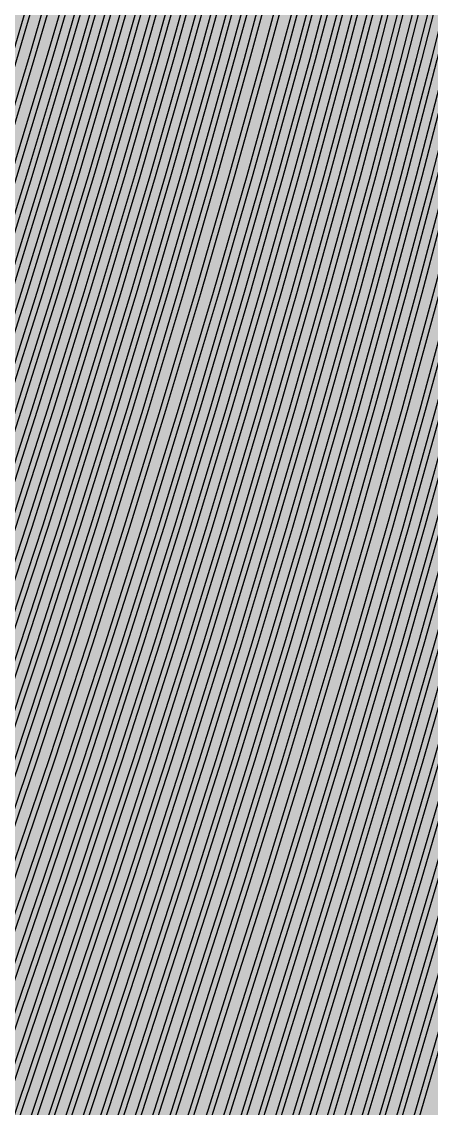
# Model space of a CAD drawing. Header units: metres. Extents: x -7231 to 10969, y -37556 to 1873.
# Drawn here: x 548.2 to 702.5, y -1810.8 to -1401.5 of the extents above; entities that cross this region are included whole.
import ezdxf

# ---------------------------------------------------------------- set-up
doc = ezdxf.new("R2010")
doc.units = ezdxf.units.M
doc.layers.add('Metal1', color=4, linetype='CONTINUOUS')
doc.layers.add('Polyimide', color=7, linetype='CONTINUOUS')

msp = doc.modelspace()

# ---------------------------------------------------------------- hatches: boundary and pattern name
at = {"layer": 'Polyimide'}
msp.add_hatch(color=7, dxfattribs=at).paths.add_polyline_path([(4065.69, -468), (4066.67, -501.99), (4068.51, -535.99), (4071.41, -569.99), (4075.54, -603.99), (4081.04, -637.99), (4088.01, -671.99), (4096.52, -705.98), (4106.62, -739.98), (4118.33, -773.98), (4131.63, -807.98), (4146.49, -841.98), (4162.87, -875.98), (4180.68, -909.97), (4199.83, -943.97), (4220.22, -977.97), (4241.73, -1011.97), (4264.21, -1045.97), (4287.52, -1079.96), (4311.51, -1113.96), (4336.01, -1147.96), (4360.86, -1181.96), (4385.88, -1215.96), (4410.89, -1249.96), (4435.74, -1283.95), (4460.24, -1317.95), (4484.23, -1351.95), (4507.54, -1385.95), (4530.02, -1419.95), (4551.53, -1453.94), (4571.92, -1487.94), (4591.07, -1521.94), (4608.88, -1555.94), (4625.26, -1589.94), (4640.12, -1623.94), (4653.42, -1657.93), (4665.13, -1691.93), (4675.23, -1725.93), (4683.74, -1759.93), (4690.71, -1793.93), (4696.21, -1827.93), (4700.34, -1861.92), (4703.24, -1895.92), (4705.08, -1929.92), (4706.06, -1963.92), (4706.44, -1997.92), (4706.5, -2031.91), (4706.5, -4793.02), (4709.95, -4838.39), (4720.22, -4882.71), (4737.08, -4924.98), (4760.13, -4964.2), (4788.85, -4999.49), (4822.58, -5030.03), (4860.53, -5055.12), (4901.85, -5074.18), (4901.85, -5074.18), (4970.68, -5105.23), (5034.7, -5145.26), (5092.76, -5193.54), (5143.8, -5249.19), (5186.89, -5311.2), (5221.24, -5378.44), (5246.23, -5449.69), (5261.41, -5523.66), (5266.5, -5599), (5261.41, -5674.34), (5246.23, -5748.31), (5221.24, -5819.56), (5186.89, -5886.8), (5143.8, -5948.81), (5092.76, -6004.46), (5034.7, -6052.74), (4970.68, -6092.77), (4901.85, -6123.82), (4860.53, -6142.88), (4822.58, -6167.97), (4788.85, -6198.51), (4760.13, -6233.8), (4737.08, -6273.02), (4720.22, -6315.29), (4709.95, -6359.61), (4706.5, -6404.98), (4706.5, -9221.52), (4709.95, -9266.88), (4720.22, -9311.21), (4737.08, -9353.47), (4760.13, -9392.7), (4788.85, -9427.98), (4822.58, -9458.52), (4860.53, -9483.61), (4901.85, -9502.67), (4970.68, -9533.72), (5034.7, -9573.75), (5092.76, -9622.03), (5143.8, -9677.68), (5186.89, -9739.69), (5221.24, -9806.94), (5246.23, -9878.19), (5261.41, -9952.16), (5266.5, -10027.49), (5261.41, -10102.83), (5246.23, -10176.8), (5221.24, -10248.05), (5186.89, -10315.3), (5143.8, -10377.31), (5092.76, -10432.96), (5034.7, -10481.24), (4970.68, -10521.27), (4901.85, -10552.32), (4860.53, -10571.38), (4822.58, -10596.46), (4788.85, -10627), (4760.13, -10662.29), (4737.08, -10701.52), (4720.22, -10743.78), (4709.95, -10788.1), (4706.5, -10833.47), (4706.5, -13650.01), (4709.95, -13695.38), (4720.22, -13739.7), (4737.08, -13781.96), (4760.13, -13821.19), (4788.85, -13856.48), (4822.58, -13887.02), (4860.53, -13912.11), (4901.85, -13931.17), (4970.68, -13962.22), (5034.7, -14002.25), (5092.76, -14050.53), (5143.8, -14106.18), (5186.89, -14168.19), (5221.24, -14235.43), (5246.23, -14306.68), (5261.41, -14380.65), (5266.5, -14455.99), (5261.41, -14531.33), (5246.23, -14605.29), (5221.24, -14676.55), (5186.89, -14743.79), (5143.8, -14805.8), (5092.76, -14861.45), (5034.7, -14909.73), (4970.68, -14949.76), (4901.85, -14980.81), (4860.53, -14999.87), (4822.58, -15024.96), (4788.85, -15055.5), (4760.13, -15090.79), (4737.08, -15130.01), (4720.22, -15172.27), (4709.95, -15216.6), (4706.5, -15261.97), (4706.5, -15455.99), (4720.95, -15750.04), (4764.14, -16041.26), (4835.68, -16326.84), (4934.86, -16604.04), (5060.74, -16870.18), (5212.09, -17122.7), (5387.47, -17359.17), (5585.18, -17577.31), (5803.32, -17775.02), (6039.79, -17950.4), (6292.31, -18101.75), (6558.45, -18227.63), (6835.65, -18326.81), (7121.23, -18398.34), (7412.45, -18441.54), (7706.5, -18455.99), (9969.01, -18455.99), (10047.42, -18459.84), (10125.08, -18471.36), (10201.23, -18490.44), (10275.15, -18516.89), (10346.12, -18550.45), (10413.46, -18590.81), (10476.52, -18637.58), (10534.69, -18690.3), (10587.41, -18748.47), (10634.18, -18811.53), (10674.54, -18878.87), (10708.11, -18949.84), (10734.56, -19023.76), (10753.63, -19099.92), (10765.15, -19177.58), (10769.01, -19255.99), (10769.01, -20895.8), (10730.24, -20951.41), (10694.6, -21009.08), (10662.21, -21068.63), (10633.17, -21129.89), (10607.55, -21192.66), (10585.45, -21256.74), (10566.93, -21321.96), (10552.05, -21388.09), (10540.84, -21454.95), (10533.35, -21522.33), (10529.6, -21590.02), (10529.6, -21657.81), (10533.35, -21725.5), (10540.84, -21792.87), (10552.05, -21859.73), (10566.93, -21925.87), (10585.45, -21991.08), (10607.55, -22055.17), (10633.17, -22117.94), (10662.21, -22179.19), (10694.6, -22238.74), (10730.24, -22296.41), (10769.01, -22352.03), (10769.01, -32454.24), (10728.74, -32510.49), (10691.72, -32568.92), (10658.05, -32629.35), (10627.85, -32691.58), (10601.2, -32755.42), (10578.21, -32820.67), (10558.93, -32887.1), (10543.44, -32954.52), (10531.77, -33022.71), (10523.97, -33091.44), (10520.07, -33160.51), (10520.07, -33229.69), (10523.97, -33298.75), (10531.77, -33367.49), (10543.44, -33435.67), (10558.93, -33503.09), (10578.21, -33569.53), (10601.2, -33634.77), (10627.85, -33698.61), (10658.05, -33760.85), (10691.72, -33821.28), (10728.74, -33879.71), (10769.01, -33935.96), (10769.01, -36556), (10765.15, -36634.41), (10753.63, -36712.07), (10734.56, -36788.23), (10708.11, -36862.15), (10674.54, -36933.12), (10634.18, -37000.46), (10587.41, -37063.51), (10534.69, -37121.69), (10476.52, -37174.41), (10413.46, -37221.18), (10346.12, -37261.54), (10275.15, -37295.1), (10201.23, -37321.55), (10125.08, -37340.63), (10047.42, -37352.15), (9969.01, -37356), (-6231.01, -37356), (-6309.42, -37352.15), (-6387.08, -37340.63), (-6463.23, -37321.55), (-6537.15, -37295.1), (-6608.12, -37261.54), (-6675.46, -37221.18), (-6738.52, -37174.41), (-6796.69, -37121.69), (-6849.41, -37063.51), (-6896.18, -37000.46), (-6936.54, -36933.12), (-6970.11, -36862.15), (-6996.56, -36788.23), (-7015.63, -36712.07), (-7027.15, -36634.41), (-7031.01, -36556), (-7031.01, -33936), (-6990.74, -33879.75), (-6953.7, -33821.31), (-6920.03, -33760.88), (-6889.82, -33698.64), (-6863.18, -33634.8), (-6840.18, -33569.55), (-6820.9, -33503.11), (-6805.4, -33435.69), (-6793.74, -33367.49), (-6785.94, -33298.75), (-6782.03, -33229.68), (-6782.03, -33160.5), (-6785.94, -33091.43), (-6793.74, -33022.69), (-6805.4, -32954.5), (-6820.9, -32887.07), (-6840.18, -32820.63), (-6863.18, -32755.39), (-6889.82, -32691.54), (-6920.03, -32629.3), (-6953.7, -32568.87), (-6990.74, -32510.43), (-7031.01, -32454.18), (-7031.01, -22364.83), (-6990.74, -22308.58), (-6953.7, -22250.14), (-6920.03, -22189.71), (-6889.82, -22127.47), (-6863.18, -22063.62), (-6840.18, -21998.38), (-6820.9, -21931.94), (-6805.4, -21864.51), (-6793.74, -21796.32), (-6785.94, -21727.58), (-6782.03, -21658.51), (-6782.03, -21589.33), (-6785.94, -21520.26), (-6793.74, -21451.52), (-6805.4, -21383.32), (-6820.9, -21315.9), (-6840.18, -21249.46), (-6863.18, -21184.21), (-6889.82, -21120.37), (-6920.03, -21058.13), (-6953.7, -20997.7), (-6990.74, -20939.26), (-7031.01, -20883.01), (-7031.01, -19255.99), (-7027.15, -19177.58), (-7015.63, -19099.92), (-6996.56, -19023.76), (-6970.11, -18949.84), (-6936.54, -18878.87), (-6896.18, -18811.53), (-6849.41, -18748.47), (-6796.69, -18690.3), (-6738.52, -18637.58), (-6675.46, -18590.81), (-6608.12, -18550.45), (-6537.15, -18516.89), (-6463.23, -18490.44), (-6387.08, -18471.36), (-6309.42, -18459.84), (-6231.01, -18455.99), (-3968.5, -18455.99), (-3674.45, -18441.54), (-3383.23, -18398.34), (-3097.65, -18326.81), (-2820.45, -18227.63), (-2554.31, -18101.75), (-2301.79, -17950.4), (-2065.32, -17775.02), (-1847.18, -17577.31), (-1649.47, -17359.17), (-1474.09, -17122.7), (-1322.74, -16870.18), (-1196.86, -16604.04), (-1097.68, -16326.84), (-1026.14, -16041.26), (-982.95, -15750.04), (-968.5, -15455.99), (-968.5, -15261.97), (-971.95, -15216.6), (-982.22, -15172.27), (-999.08, -15130.01), (-1022.13, -15090.79), (-1050.85, -15055.5), (-1084.58, -15024.96), (-1122.53, -14999.87), (-1163.85, -14980.81), (-1232.68, -14949.76), (-1296.7, -14909.73), (-1354.76, -14861.45), (-1405.8, -14805.8), (-1448.89, -14743.79), (-1483.24, -14676.55), (-1508.23, -14605.29), (-1523.41, -14531.33), (-1528.5, -14455.99), (-1523.41, -14380.65), (-1508.23, -14306.68), (-1483.24, -14235.43), (-1448.89, -14168.19), (-1405.8, -14106.18), (-1354.76, -14050.53), (-1296.7, -14002.25), (-1232.68, -13962.22), (-1163.85, -13931.17), (-1122.53, -13912.11), (-1084.58, -13887.02), (-1050.85, -13856.48), (-1022.13, -13821.19), (-999.08, -13781.96), (-982.22, -13739.7), (-971.95, -13695.38), (-968.5, -13650.01), (-968.5, -12309.64), (-971.95, -12264.27), (-982.22, -12219.94), (-999.08, -12177.68), (-1022.13, -12138.46), (-1050.85, -12103.17), (-1084.58, -12072.63), (-1122.53, -12047.54), (-1163.85, -12028.48), (-1232.68, -11997.43), (-1296.7, -11957.4), (-1354.76, -11909.12), (-1405.8, -11853.47), (-1448.89, -11791.46), (-1483.24, -11724.22), (-1508.23, -11652.96), (-1523.41, -11579), (-1528.5, -11503.66), (-1523.41, -11428.32), (-1508.23, -11354.35), (-1483.24, -11283.1), (-1448.89, -11215.86), (-1405.8, -11153.85), (-1354.76, -11098.2), (-1296.7, -11049.92), (-1232.68, -11009.89), (-1163.85, -10978.84), (-1122.53, -10959.78), (-1084.58, -10934.69), (-1050.85, -10904.15), (-1022.13, -10868.86), (-999.08, -10829.63), (-982.22, -10787.37), (-971.95, -10743.05), (-968.5, -10697.68), (-968.5, -9357.31), (-971.95, -9311.94), (-982.22, -9267.62), (-999.08, -9225.35), (-1022.13, -9186.13), (-1050.85, -9150.84), (-1084.58, -9120.3), (-1122.53, -9095.21), (-1163.85, -9076.15), (-1163.85, -9076.15), (-1232.68, -9045.1), (-1296.7, -9005.07), (-1354.76, -8956.79), (-1405.8, -8901.14), (-1448.89, -8839.13), (-1483.24, -8771.89), (-1508.23, -8700.64), (-1523.41, -8626.67), (-1528.5, -8551.33), (-1523.41, -8475.99), (-1508.23, -8402.02), (-1483.24, -8330.77), (-1448.89, -8263.53), (-1405.8, -8201.52), (-1354.76, -8145.87), (-1296.7, -8097.59), (-1232.68, -8057.56), (-1163.85, -8026.51), (-1163.85, -8026.51), (-1122.53, -8007.45), (-1084.58, -7982.36), (-1050.85, -7951.82), (-1022.13, -7916.53), (-999.08, -7877.31), (-982.22, -7835.04), (-971.95, -7790.72), (-968.5, -7745.35), (-968.5, -6404.98), (-971.95, -6359.61), (-982.22, -6315.29), (-999.08, -6273.02), (-1022.13, -6233.8), (-1050.85, -6198.51), (-1084.58, -6167.97), (-1122.53, -6142.88), (-1163.85, -6123.82), (-1163.85, -6123.82), (-1232.68, -6092.77), (-1296.7, -6052.74), (-1354.76, -6004.46), (-1405.8, -5948.81), (-1448.89, -5886.8), (-1483.24, -5819.56), (-1508.23, -5748.31), (-1523.41, -5674.34), (-1528.5, -5599), (-1523.41, -5523.66), (-1508.23, -5449.69), (-1483.24, -5378.44), (-1448.89, -5311.2), (-1405.8, -5249.19), (-1354.76, -5193.54), (-1296.7, -5145.26), (-1232.68, -5105.23), (-1163.85, -5074.18), (-1163.85, -5074.18), (-1122.53, -5055.12), (-1084.58, -5030.03), (-1050.85, -4999.49), (-1022.13, -4964.2), (-999.08, -4924.98), (-982.22, -4882.71), (-971.95, -4838.39), (-968.5, -4793.02), (-968.5, -2031.91), (-968.44, -1997.92), (-968.06, -1963.92), (-967.05, -1929.92), (-965.18, -1895.92), (-962.22, -1861.92), (-958.01, -1827.93), (-952.41, -1793.93), (-945.31, -1759.93), (-936.64, -1725.93), (-926.35, -1691.93), (-914.43, -1657.93), (-900.88, -1623.94), (-885.74, -1589.94), (-869.05, -1555.94), (-850.91, -1521.94), (-831.4, -1487.94), (-810.63, -1453.94), (-788.72, -1419.95), (-765.82, -1385.95), (-742.07, -1351.95), (-717.63, -1317.95), (-692.67, -1283.95), (-667.36, -1249.96), (-641.88, -1215.96), (-616.39, -1181.96), (-591.08, -1147.96), (-566.12, -1113.96), (-541.68, -1079.96), (-517.93, -1045.97), (-495.03, -1011.97), (-473.12, -977.97), (-452.35, -943.97), (-432.84, -909.97), (-414.7, -875.98), (-398.01, -841.98), (-382.87, -807.98), (-369.32, -773.98), (-357.4, -739.98), (-347.11, -705.98), (-338.44, -671.99), (-331.34, -637.99), (-325.74, -603.99), (-321.53, -569.99), (-318.57, -535.99), (-316.7, -501.99), (-315.69, -468), (-315.31, -434), (-315.25, -400), (-315.25, 401), (-315.25, 451), (-315.25, 1644), (-270.25, 1644), (-270.03, 1637.13), (-269.35, 1630.29), (-268.23, 1623.52), (-266.67, 1616.82), (-264.68, 1610.25), (-262.26, 1603.82), (-259.42, 1597.56), (-256.18, 1591.5), (-252.55, 1585.67), (-248.55, 1580.08), (-244.19, 1574.77), (-239.5, 1569.75), (-234.48, 1565.06), (-229.17, 1560.7), (-223.58, 1556.7), (-217.75, 1553.07), (-211.69, 1549.83), (-205.43, 1546.99), (-199, 1544.57), (-192.43, 1542.58), (-185.73, 1541.02), (-178.96, 1539.9), (-172.12, 1539.22), (-165.25, 1539), (-158.38, 1539.22), (-151.54, 1539.9), (-144.77, 1541.02), (-138.07, 1542.58), (-131.5, 1544.57), (-125.07, 1546.99), (-118.81, 1549.83), (-112.75, 1553.07), (-106.92, 1556.7), (-101.33, 1560.7), (-96.02, 1565.06), (-91, 1569.75), (-86.31, 1574.77), (-81.95, 1580.08), (-77.95, 1585.67), (-74.32, 1591.5), (-71.08, 1597.56), (-68.24, 1603.82), (-65.82, 1610.25), (-63.83, 1616.82), (-62.27, 1623.52), (-61.15, 1630.29), (-60.47, 1637.13), (-60.25, 1644), (1853, 1644), (1853, 1573), (3815.25, 1573), (3815.46, 1579.54), (3816.11, 1586.05), (3817.17, 1592.51), (3818.66, 1598.88), (3820.56, 1605.14), (3822.86, 1611.27), (3825.56, 1617.23), (3828.65, 1623), (3832.1, 1628.56), (3835.91, 1633.88), (3840.07, 1638.93), (3844.54, 1643.71), (3849.32, 1648.18), (3854.37, 1652.34), (3859.69, 1656.15), (3865.25, 1659.6), (3871.02, 1662.69), (3876.98, 1665.39), (3883.11, 1667.69), (3889.37, 1669.59), (3895.74, 1671.08), (3902.2, 1672.14), (3908.71, 1672.79), (3915.25, 1673), (3921.79, 1672.79), (3928.3, 1672.14), (3934.76, 1671.08), (3941.13, 1669.59), (3947.39, 1667.69), (3953.52, 1665.39), (3959.48, 1662.69), (3965.25, 1659.6), (3970.81, 1656.15), (3976.13, 1652.34), (3981.18, 1648.18), (3985.96, 1643.71), (3990.43, 1638.93), (3994.59, 1633.88), (3998.4, 1628.56), (4001.85, 1623), (4004.94, 1617.23), (4007.64, 1611.27), (4009.94, 1605.14), (4011.84, 1598.88), (4013.33, 1592.51), (4014.39, 1586.05), (4015.04, 1579.54), (4015.25, 1573), (4065.25, 1573), (4065.25, 451), (4065.25, 401), (4065.25, -400), (4065.31, -434), (4065.69, -468)])

# ---------------------------------------------------------------- linework, layer by layer
at = {"layer": 'Metal1'}
for points in [[(324.5, -16631.91), (324.5, -2031.73), (341.2, -1987.54), (357.83, -1943.52), (374.47, -1899.5), (391.1, -1855.48), (407.74, -1811.47), (424.37, -1767.45), (440.97, -1723.43), (457.17, -1679.42), (472.88, -1635.41), (488.1, -1591.4), (502.85, -1547.39), (517.13, -1503.38), (530.94, -1459.37), (544.3, -1415.36), (557.21, -1371.35)], [(559.13, -1371.91), (546.22, -1415.93), (532.86, -1459.96), (519.04, -1503.99), (504.75, -1548.02), (490, -1592.05), (474.77, -1636.07), (459.05, -1680.1), (442.84, -1724.13), (426.24, -1768.15), (409.61, -1812.17), (392.97, -1856.19), (376.34, -1900.21), (359.7, -1944.23), (343.07, -1988.25), (326.5, -2032.1), (326.5, -16631.91)], [(331.5, -16631.91), (331.5, -2031.73), (348.16, -1987.54), (364.76, -1943.52), (381.35, -1899.5), (397.95, -1855.49), (414.54, -1811.47), (431.14, -1767.45), (447.7, -1723.43), (463.86, -1679.42), (479.54, -1635.41), (494.73, -1591.4), (509.44, -1547.39), (523.69, -1503.38), (537.47, -1459.37), (550.79, -1415.36), (563.67, -1371.35)], [(565.59, -1371.91), (552.71, -1415.93), (539.38, -1459.96), (525.59, -1503.99), (511.34, -1548.02), (496.62, -1592.05), (481.42, -1636.07), (465.75, -1680.1), (449.58, -1724.13), (433.01, -1768.15), (416.42, -1812.17), (399.82, -1856.19), (383.22, -1900.21), (366.63, -1944.23), (350.03, -1988.25), (333.5, -2032.1), (333.5, -16631.91)], [(338.5, -16631.91), (338.5, -2031.73), (355.14, -1987.54), (371.72, -1943.52), (388.29, -1899.51), (404.87, -1855.49), (421.45, -1811.47), (438.03, -1767.45), (454.57, -1723.43), (470.71, -1679.42), (486.37, -1635.41), (501.54, -1591.4), (516.24, -1547.39), (530.46, -1503.38), (544.23, -1459.37), (557.54, -1415.36), (570.4, -1371.35)], [(572.32, -1371.9), (559.46, -1415.93), (546.14, -1459.96), (532.37, -1503.99), (518.14, -1548.02), (503.43, -1592.05), (488.25, -1636.07), (472.59, -1680.1), (456.44, -1724.13), (439.9, -1768.15), (423.32, -1812.17), (406.74, -1856.19), (390.17, -1900.21), (373.59, -1944.23), (357.01, -1988.25), (340.5, -2032.1), (340.5, -16631.91)], [(345.5, -16631.91), (345.5, -2031.73), (362.04, -1987.55), (378.53, -1943.53), (395.01, -1899.51), (411.49, -1855.49), (427.97, -1811.47), (444.45, -1767.45), (460.9, -1723.43), (476.95, -1679.42), (492.51, -1635.41), (507.6, -1591.4), (522.21, -1547.39), (536.35, -1503.38), (550.04, -1459.37), (563.27, -1415.36), (576.06, -1371.35)], [(577.98, -1371.9), (565.19, -1415.93), (551.95, -1459.96), (538.26, -1503.99), (524.11, -1548.02), (509.49, -1592.04), (494.4, -1636.07), (478.83, -1680.1), (462.77, -1724.13), (446.32, -1768.15), (429.84, -1812.17), (413.36, -1856.19), (396.88, -1900.21), (380.4, -1944.23), (363.92, -1988.25), (347.5, -2032.1), (347.5, -16631.91)], [(352.5, -16631.91), (352.5, -2031.73), (368.95, -1987.55), (385.33, -1943.53), (401.72, -1899.51), (418.1, -1855.49), (434.49, -1811.47), (450.87, -1767.45), (467.22, -1723.44), (483.18, -1679.43), (498.66, -1635.42), (513.65, -1591.41), (528.18, -1547.4), (542.24, -1503.39), (555.85, -1459.38), (569.01, -1415.37), (581.72, -1371.36)], [(583.64, -1371.9), (570.93, -1415.93), (557.76, -1459.96), (544.15, -1503.99), (530.08, -1548.01), (515.55, -1592.04), (500.55, -1636.07), (485.07, -1680.1), (469.1, -1724.13), (452.75, -1768.15), (436.36, -1812.17), (419.98, -1856.19), (403.59, -1900.21), (387.21, -1944.23), (370.82, -1988.24), (354.5, -2032.09), (354.5, -16631.91)], [(359.5, -16631.91), (359.5, -2031.74), (375.85, -1987.55), (392.14, -1943.53), (408.43, -1899.51), (424.72, -1855.49), (441.01, -1811.47), (457.3, -1767.45), (473.55, -1723.44), (489.42, -1679.43), (504.8, -1635.42), (519.71, -1591.41), (534.15, -1547.4), (548.13, -1503.39), (561.66, -1459.38), (574.74, -1415.37), (587.38, -1371.36)], [(589.3, -1371.9), (576.66, -1415.93), (563.58, -1459.96), (550.04, -1503.98), (536.05, -1548.01), (521.61, -1592.04), (506.69, -1636.07), (491.3, -1680.1), (475.43, -1724.12), (459.17, -1768.15), (442.88, -1812.17), (426.59, -1856.19), (410.31, -1900.2), (394.02, -1944.22), (377.73, -1988.24), (361.5, -2032.09), (361.5, -16631.91)], [(366.5, -16631.91), (366.5, -2031.74), (382.75, -1987.55), (398.95, -1943.53), (415.14, -1899.51), (431.33, -1855.49), (447.53, -1811.47), (463.72, -1767.46), (479.88, -1723.44), (495.65, -1679.43), (510.94, -1635.42), (525.77, -1591.41), (540.12, -1547.4), (554.02, -1503.39), (567.47, -1459.38), (580.47, -1415.37), (593.04, -1371.36)], [(594.96, -1371.9), (582.39, -1415.93), (569.39, -1459.95), (555.93, -1503.98), (542.03, -1548.01), (527.66, -1592.04), (512.84, -1636.07), (497.54, -1680.1), (481.76, -1724.12), (465.6, -1768.15), (449.41, -1812.16), (433.21, -1856.18), (417.02, -1900.2), (400.83, -1944.22), (384.63, -1988.24), (368.5, -2032.09), (368.5, -16631.91)], [(373.5, -16631.91), (373.5, -2031.74), (389.66, -1987.55), (405.76, -1943.53), (421.85, -1899.51), (437.95, -1855.5), (454.05, -1811.48), (470.15, -1767.46), (486.21, -1723.44), (501.89, -1679.43), (517.09, -1635.42), (531.82, -1591.41), (546.09, -1547.4), (559.91, -1503.39), (573.28, -1459.38), (586.21, -1415.37), (598.69, -1371.36)], [(600.62, -1371.9), (588.13, -1415.93), (575.2, -1459.95), (561.82, -1503.98), (548, -1548.01), (533.72, -1592.04), (518.98, -1636.07), (503.77, -1680.09), (488.09, -1724.12), (472.02, -1768.14), (455.93, -1812.16), (439.83, -1856.18), (423.73, -1900.2), (407.63, -1944.22), (391.54, -1988.24), (375.5, -2032.09), (375.5, -16631.91)], [(380.5, -16631.91), (380.5, -2031.74), (396.56, -1987.55), (412.56, -1943.53), (428.56, -1899.52), (444.57, -1855.5), (460.57, -1811.48), (476.57, -1767.46), (492.54, -1723.44), (508.12, -1679.43), (523.23, -1635.42), (537.88, -1591.41), (552.07, -1547.4), (565.8, -1503.39), (579.09, -1459.38), (591.94, -1415.37), (604.35, -1371.36)], [(606.28, -1371.9), (593.86, -1415.92), (581.01, -1459.95), (567.71, -1503.98), (553.97, -1548.01), (539.78, -1592.04), (525.13, -1636.06), (510.01, -1680.09), (494.42, -1724.12), (478.45, -1768.14), (462.45, -1812.16), (446.45, -1856.18), (430.44, -1900.2), (414.44, -1944.22), (398.44, -1988.24), (382.5, -2032.09), (382.5, -16631.91)], [(387.5, -16631.91), (387.5, -2031.74), (403.47, -1987.56), (419.37, -1943.54), (435.28, -1899.52), (451.18, -1855.5), (467.09, -1811.48), (482.99, -1767.46), (498.87, -1723.45), (514.36, -1679.43), (529.38, -1635.42), (543.94, -1591.41), (558.04, -1547.4), (571.69, -1503.39), (584.9, -1459.38), (597.67, -1415.37), (610.01, -1371.36)], [(611.94, -1371.89), (599.6, -1415.92), (586.82, -1459.95), (573.6, -1503.98), (559.95, -1548.01), (545.84, -1592.03), (531.27, -1636.06), (516.25, -1680.09), (500.75, -1724.12), (484.87, -1768.14), (468.97, -1812.16), (453.06, -1856.18), (437.16, -1900.2), (421.25, -1944.22), (405.35, -1988.24), (389.5, -2032.09), (389.5, -16631.91)], [(394.5, -16631.91), (394.5, -2031.74), (410.37, -1987.56), (426.18, -1943.54), (441.99, -1899.52), (457.8, -1855.5), (473.61, -1811.48), (489.42, -1767.46), (505.19, -1723.45), (520.59, -1679.44), (535.52, -1635.43), (549.99, -1591.42), (564.01, -1547.41), (577.58, -1503.4), (590.71, -1459.39), (603.4, -1415.38), (615.67, -1371.36)], [(617.6, -1371.89), (605.33, -1415.92), (592.63, -1459.95), (579.49, -1503.98), (565.92, -1548), (551.9, -1592.03), (537.42, -1636.06), (522.48, -1680.09), (507.08, -1724.12), (491.3, -1768.14), (475.49, -1812.16), (459.68, -1856.18), (443.87, -1900.2), (428.06, -1944.21), (412.25, -1988.23), (396.5, -2032.09), (396.5, -16631.91)], [(401.5, -16631.91), (401.5, -2031.74), (417.27, -1987.56), (432.99, -1943.54), (448.7, -1899.52), (464.41, -1855.5), (480.13, -1811.48), (495.84, -1767.46), (511.52, -1723.45), (526.83, -1679.44), (541.67, -1635.43), (556.05, -1591.42), (569.98, -1547.41), (583.47, -1503.4), (596.52, -1459.39), (609.14, -1415.38), (621.33, -1371.37)], [(623.26, -1371.89), (611.06, -1415.92), (598.44, -1459.95), (585.38, -1503.97), (571.89, -1548), (557.95, -1592.03), (543.57, -1636.06), (528.72, -1680.09), (513.41, -1724.11), (497.73, -1768.14), (482.01, -1812.16), (466.3, -1856.17), (450.58, -1900.19), (434.87, -1944.21), (419.16, -1988.23), (403.5, -2032.09), (403.5, -16631.91)], [(408.5, -16631.91), (408.5, -2031.74), (424.18, -1987.56), (439.79, -1943.54), (455.41, -1899.52), (471.03, -1855.5), (486.65, -1811.49), (502.27, -1767.47), (517.85, -1723.45), (533.06, -1679.44), (547.81, -1635.43), (562.11, -1591.42), (575.95, -1547.41), (589.36, -1503.4), (602.33, -1459.39), (614.87, -1415.38), (626.99, -1371.37)], [(628.92, -1371.89), (616.8, -1415.92), (604.25, -1459.95), (591.28, -1503.97), (577.86, -1548), (564.01, -1592.03), (549.71, -1636.06), (534.96, -1680.08), (519.74, -1724.11), (504.15, -1768.13), (488.53, -1812.15), (472.91, -1856.17), (457.3, -1900.19), (441.68, -1944.21), (426.06, -1988.23), (410.5, -2032.09), (410.5, -16631.91)], [(415.5, -16631.91), (415.5, -2031.74), (431.08, -1987.56), (446.6, -1943.54), (462.12, -1899.52), (477.65, -1855.51), (493.17, -1811.49), (508.69, -1767.47), (524.18, -1723.45), (539.3, -1679.44), (553.96, -1635.43), (568.16, -1591.42), (581.93, -1547.41), (595.25, -1503.4), (608.14, -1459.39), (620.6, -1415.38), (632.65, -1371.37)], [(634.58, -1371.89), (622.53, -1415.92), (610.06, -1459.94), (597.17, -1503.97), (583.84, -1548), (570.07, -1592.03), (555.86, -1636.05), (541.19, -1680.08), (526.07, -1724.11), (510.58, -1768.13), (495.05, -1812.15), (479.53, -1856.17), (464.01, -1900.19), (448.49, -1944.21), (432.97, -1988.23), (417.5, -2032.09), (417.5, -16631.91)], [(422.5, -16631.91), (422.5, -2031.74), (437.98, -1987.56), (453.41, -1943.55), (468.84, -1899.53), (484.26, -1855.51), (499.69, -1811.49), (515.11, -1767.47), (530.51, -1723.45), (545.53, -1679.44), (560.1, -1635.43), (574.22, -1591.42), (587.9, -1547.41), (601.14, -1503.4), (613.95, -1459.39), (626.34, -1415.38), (638.3, -1371.37)], [(640.24, -1371.89), (628.26, -1415.91), (615.87, -1459.94), (603.06, -1503.97), (589.81, -1548), (576.13, -1592.03), (562, -1636.05), (547.43, -1680.08), (532.4, -1724.11), (517, -1768.13), (501.58, -1812.15), (486.15, -1856.17), (470.72, -1900.19), (455.3, -1944.21), (439.87, -1988.23), (424.5, -2032.08), (424.5, -16631.91)], [(429.5, -16631.91), (429.5, -2031.75), (444.89, -1987.57), (460.22, -1943.55), (475.55, -1899.53), (490.88, -1855.51), (506.21, -1811.49), (521.54, -1767.47), (536.84, -1723.46), (551.77, -1679.45), (566.25, -1635.44), (580.28, -1591.42), (593.87, -1547.41), (607.03, -1503.4), (619.76, -1459.39), (632.07, -1415.38), (643.96, -1371.37)], [(645.9, -1371.89), (634, -1415.91), (621.68, -1459.94), (608.95, -1503.97), (595.78, -1548), (582.19, -1592.02), (568.15, -1636.05), (553.66, -1680.08), (538.73, -1724.11), (523.43, -1768.13), (508.1, -1812.15), (492.77, -1856.17), (477.44, -1900.19), (462.11, -1944.21), (446.77, -1988.22), (431.5, -2032.08), (431.5, -16631.91)], [(436.5, -16631.91), (436.5, -2031.75), (451.85, -1987.57), (467.14, -1943.55), (482.43, -1899.53), (497.72, -1855.51), (513.02, -1811.49), (528.31, -1767.47), (543.57, -1723.46), (558.46, -1679.45), (572.9, -1635.44), (586.9, -1591.43), (600.46, -1547.41), (613.58, -1503.4), (626.28, -1459.39), (638.56, -1415.38), (650.43, -1371.37)], [(652.36, -1371.88), (640.49, -1415.91), (628.21, -1459.94), (615.5, -1503.97), (602.37, -1548), (588.81, -1592.02), (574.81, -1636.05), (560.36, -1680.08), (545.46, -1724.11), (530.2, -1768.13), (514.91, -1812.15), (499.61, -1856.17), (484.32, -1900.19), (469.03, -1944.2), (453.74, -1988.22), (438.5, -2032.08), (438.5, -16631.91)], [(443.5, -16631.91), (443.5, -2031.75), (458.83, -1987.57), (474.1, -1943.55), (489.37, -1899.53), (504.65, -1855.51), (519.92, -1811.49), (535.19, -1767.47), (550.43, -1723.46), (565.31, -1679.45), (579.73, -1635.44), (593.71, -1591.43), (607.25, -1547.42), (620.36, -1503.4), (633.05, -1459.39), (645.31, -1415.38), (657.16, -1371.37)], [(659.09, -1371.88), (647.24, -1415.91), (634.97, -1459.94), (622.28, -1503.97), (609.17, -1547.99), (595.62, -1592.02), (581.64, -1636.05), (567.21, -1680.08), (552.33, -1724.1), (537.08, -1768.13), (521.81, -1812.15), (506.54, -1856.17), (491.26, -1900.19), (475.99, -1944.2), (460.72, -1988.22), (445.5, -2032.08), (445.5, -16631.91)], [(450.5, -16631.91), (450.5, -2031.75), (465.73, -1987.57), (480.91, -1943.55), (496.09, -1899.53), (511.26, -1855.51), (526.44, -1811.49), (541.62, -1767.47), (556.76, -1723.46), (571.54, -1679.45), (585.88, -1635.44), (599.77, -1591.43), (613.22, -1547.42), (626.25, -1503.41), (638.86, -1459.4), (651.04, -1415.39), (662.82, -1371.37)], [(664.75, -1371.88), (652.97, -1415.91), (640.78, -1459.94), (628.17, -1503.97), (615.14, -1547.99), (601.68, -1592.02), (587.78, -1636.05), (573.44, -1680.08), (558.66, -1724.1), (543.51, -1768.13), (528.33, -1812.15), (513.15, -1856.16), (497.98, -1900.18), (482.8, -1944.2), (467.62, -1988.22), (452.5, -2032.08), (452.5, -16631.91)], [(457.5, -16631.91), (457.5, -2031.75), (472.64, -1987.57), (487.72, -1943.55), (502.8, -1899.53), (517.88, -1855.51), (532.96, -1811.5), (548.04, -1767.48), (563.09, -1723.46), (577.78, -1679.45), (592.02, -1635.44), (605.82, -1591.43), (619.2, -1547.42), (632.14, -1503.41), (644.67, -1459.4), (656.78, -1415.39), (668.48, -1371.38)], [(670.41, -1371.88), (658.71, -1415.91), (646.59, -1459.94), (634.06, -1503.96), (621.11, -1547.99), (607.74, -1592.02), (593.93, -1636.05), (579.68, -1680.07), (564.99, -1724.1), (549.93, -1768.12), (534.85, -1812.14), (519.77, -1856.16), (504.69, -1900.18), (489.61, -1944.2), (474.53, -1988.22), (459.5, -2032.08), (459.5, -16631.91)], [(464.5, -16631.91), (464.5, -2031.75), (479.54, -1987.57), (494.52, -1943.55), (509.51, -1899.54), (524.49, -1855.52), (539.48, -1811.5), (554.47, -1767.48), (569.42, -1723.46), (584.01, -1679.45), (598.17, -1635.44), (611.88, -1591.43), (625.17, -1547.42), (638.03, -1503.41), (650.48, -1459.4), (662.51, -1415.39), (674.13, -1371.38)], [(676.07, -1371.88), (664.44, -1415.91), (652.4, -1459.93), (639.95, -1503.96), (627.09, -1547.99), (613.79, -1592.02), (600.07, -1636.05), (585.91, -1680.07), (571.32, -1724.1), (556.36, -1768.12), (541.37, -1812.14), (526.39, -1856.16), (511.4, -1900.18), (496.42, -1944.2), (481.43, -1988.22), (466.5, -2032.08), (466.5, -16631.91)], [(471.5, -16631.91), (471.5, -2031.75), (486.44, -1987.58), (501.33, -1943.56), (516.22, -1899.54), (531.11, -1855.52), (546, -1811.5), (560.89, -1767.48), (575.75, -1723.46), (590.25, -1679.45), (604.31, -1635.44), (617.94, -1591.43), (631.14, -1547.42), (643.92, -1503.41), (656.29, -1459.4), (668.24, -1415.39), (679.79, -1371.38)], [(681.73, -1371.88), (670.17, -1415.91), (658.21, -1459.93), (645.84, -1503.96), (633.06, -1547.99), (619.85, -1592.02), (606.22, -1636.04), (592.15, -1680.07), (577.64, -1724.1), (562.78, -1768.12), (547.89, -1812.14), (533.01, -1856.16), (518.12, -1900.18), (503.23, -1944.2), (488.34, -1988.22), (473.5, -2032.08), (473.5, -16631.91)], [(478.5, -16631.91), (478.5, -2031.75), (493.35, -1987.58), (508.14, -1943.56), (522.93, -1899.54), (537.73, -1855.52), (552.52, -1811.5), (567.31, -1767.48), (582.08, -1723.47), (596.48, -1679.46), (610.45, -1635.44), (624, -1591.43), (637.11, -1547.42), (649.81, -1503.41), (662.1, -1459.4), (673.97, -1415.39), (685.45, -1371.38)], [(687.39, -1371.88), (675.91, -1415.9), (664.02, -1459.93), (651.73, -1503.96), (639.03, -1547.99), (625.91, -1592.01), (612.36, -1636.04), (598.39, -1680.07), (583.97, -1724.1), (569.21, -1768.12), (554.42, -1812.14), (539.62, -1856.16), (524.83, -1900.18), (510.04, -1944.2), (495.24, -1988.21), (480.5, -2032.08), (480.5, -16631.91)], [(485.5, -16631.91), (485.5, -2031.75), (500.25, -1987.58), (514.95, -1943.56), (529.64, -1899.54), (544.34, -1855.52), (559.04, -1811.5), (573.74, -1767.48), (588.4, -1723.47), (602.72, -1679.46), (616.6, -1635.45), (630.05, -1591.44), (643.08, -1547.43), (655.7, -1503.41), (667.91, -1459.4), (679.71, -1415.39), (691.11, -1371.38)], [(693.05, -1371.88), (681.64, -1415.9), (669.83, -1459.93), (657.62, -1503.96), (645, -1547.98), (631.97, -1592.01), (618.51, -1636.04), (604.62, -1680.07), (590.3, -1724.09), (575.63, -1768.12), (560.94, -1812.14), (546.24, -1856.16), (531.54, -1900.17), (516.84, -1944.19), (502.15, -1988.21), (487.5, -2032.08), (487.5, -16631.91)], [(492.5, -16631.91), (492.5, -2031.75), (507.15, -1987.58), (521.75, -1943.56), (536.36, -1899.54), (550.96, -1855.52), (565.56, -1811.5), (580.16, -1767.49), (594.73, -1723.47), (608.95, -1679.46), (622.74, -1635.45), (636.11, -1591.44), (649.06, -1547.43), (661.59, -1503.42), (673.72, -1459.41), (685.44, -1415.39), (696.77, -1371.38)], [(698.71, -1371.87), (687.37, -1415.9), (675.65, -1459.93), (663.51, -1503.96), (650.98, -1547.98), (638.03, -1592.01), (624.65, -1636.04), (610.86, -1680.07), (596.63, -1724.09), (582.06, -1768.11), (567.46, -1812.13), (552.86, -1856.15), (538.25, -1900.17), (523.65, -1944.19), (509.05, -1988.21), (494.5, -2032.08), (494.5, -16631.91)], [(499.5, -16631.91), (499.5, -2031.75), (514.06, -1987.58), (528.56, -1943.56), (543.07, -1899.54), (557.57, -1855.53), (572.08, -1811.51), (586.59, -1767.49), (601.06, -1723.47), (615.19, -1679.46), (628.89, -1635.45), (642.17, -1591.44), (655.03, -1547.43), (667.48, -1503.42), (679.53, -1459.41), (691.17, -1415.4), (702.43, -1371.39)], [(704.37, -1371.87), (693.11, -1415.9), (681.46, -1459.93), (669.41, -1503.95), (656.95, -1547.98), (644.08, -1592.01), (630.8, -1636.04), (617.1, -1680.06), (602.96, -1724.09), (588.49, -1768.11), (573.98, -1812.13), (559.47, -1856.15), (544.97, -1900.17), (530.46, -1944.19), (515.96, -1988.21), (501.5, -2032.08), (501.5, -16631.91)], [(506.5, -16631.91), (506.5, -2031.76), (520.96, -1987.58), (535.37, -1943.57), (549.78, -1899.55), (564.19, -1855.53), (578.6, -1811.51), (593.01, -1767.49), (607.39, -1723.47), (621.42, -1679.46), (635.03, -1635.45), (648.22, -1591.44), (661, -1547.43), (673.37, -1503.42), (685.34, -1459.41), (696.91, -1415.4), (708.09, -1371.39)], [(710.03, -1371.87), (698.84, -1415.9), (687.27, -1459.93), (675.3, -1503.95), (662.92, -1547.98), (650.14, -1592.01), (636.95, -1636.03), (623.33, -1680.06), (609.29, -1724.09), (594.91, -1768.11), (580.5, -1812.13), (566.09, -1856.15), (551.68, -1900.17), (537.27, -1944.19), (522.86, -1988.21), (508.5, -2032.07), (508.5, -16631.91)], [(513.5, -16631.91), (513.5, -2031.76), (527.86, -1987.59), (542.18, -1943.57), (556.49, -1899.55), (570.81, -1855.53), (585.12, -1811.51), (599.43, -1767.49), (613.72, -1723.48), (627.66, -1679.46), (641.18, -1635.45), (654.28, -1591.44), (666.97, -1547.43), (679.26, -1503.42), (691.14, -1459.41), (702.64, -1415.4), (713.74, -1371.39)], [(715.69, -1371.87), (704.58, -1415.9), (693.08, -1459.92), (681.19, -1503.95), (668.89, -1547.98), (656.2, -1592.01), (643.09, -1636.03), (629.57, -1680.06), (615.62, -1724.09), (601.34, -1768.11), (587.02, -1812.13), (572.71, -1856.15), (558.39, -1900.17), (544.08, -1944.19), (529.77, -1988.2), (515.5, -2032.07), (515.5, -16631.91)], [(520.5, -16631.91), (520.5, -2031.76), (534.77, -1987.59), (548.99, -1943.57), (563.2, -1899.55), (577.42, -1855.53), (591.64, -1811.51), (605.86, -1767.49), (620.05, -1723.48), (633.89, -1679.47), (647.32, -1635.46), (660.34, -1591.44), (672.94, -1547.43), (685.15, -1503.42), (696.95, -1459.41), (708.37, -1415.4), (719.4, -1371.39)], [(721.34, -1371.87), (710.31, -1415.9), (698.89, -1459.92), (687.08, -1503.95), (674.87, -1547.98), (662.26, -1592), (649.24, -1636.03), (635.8, -1680.06), (621.95, -1724.08), (607.76, -1768.11), (593.54, -1812.13), (579.32, -1856.15), (565.11, -1900.16), (550.89, -1944.18), (536.67, -1988.2), (522.5, -2032.07), (522.5, -16631.91)], [(527.5, -16631.91), (527.5, -2031.76), (541.67, -1987.59), (555.79, -1943.57), (569.92, -1899.55), (584.04, -1855.53), (598.16, -1811.51), (612.28, -1767.5), (626.38, -1723.48), (640.13, -1679.47), (653.47, -1635.46), (666.39, -1591.45), (678.91, -1547.44), (691.04, -1503.42), (702.76, -1459.41), (714.1, -1415.4), (725.06, -1371.39)], [(727, -1371.87), (716.04, -1415.89), (704.7, -1459.92), (692.97, -1503.95), (680.84, -1547.97), (668.31, -1592), (655.38, -1636.03), (642.04, -1680.06), (628.28, -1724.08), (614.19, -1768.11), (600.06, -1812.12), (585.94, -1856.14), (571.82, -1900.16), (557.7, -1944.18), (543.57, -1988.2), (529.5, -2032.07), (529.5, -16631.91)], [(534.5, -16631.91), (534.5, -2031.76), (548.57, -1987.59), (562.6, -1943.57), (576.63, -1899.55), (590.65, -1855.53), (604.68, -1811.52), (618.71, -1767.5), (632.7, -1723.48), (646.36, -1679.47), (659.61, -1635.46), (672.45, -1591.45), (684.89, -1547.44), (696.93, -1503.43), (708.57, -1459.42), (719.84, -1415.4), (730.72, -1371.39)], [(732.66, -1371.86), (721.78, -1415.89), (710.51, -1459.92), (698.86, -1503.95), (686.81, -1547.97), (674.37, -1592), (661.53, -1636.03), (648.28, -1680.05), (634.61, -1724.08), (620.61, -1768.1), (606.59, -1812.12), (592.56, -1856.14), (578.53, -1900.16), (564.51, -1944.18), (550.48, -1988.2), (536.5, -2032.07), (536.5, -16631.91)], [(541.5, -16631.91), (541.5, -2031.76), (555.54, -1987.59), (569.52, -1943.57), (583.51, -1899.55), (597.5, -1855.54), (611.49, -1811.52), (625.48, -1767.5), (639.44, -1723.48), (653.06, -1679.47), (666.27, -1635.46), (679.07, -1591.45), (691.47, -1547.44), (703.48, -1503.43), (715.1, -1459.42), (726.33, -1415.4), (737.18, -1371.39)], [(739.13, -1371.86), (728.27, -1415.89), (717.03, -1459.92), (705.41, -1503.95), (693.4, -1547.97), (681, -1592), (668.19, -1636.03), (654.97, -1680.05), (641.34, -1724.08), (627.38, -1768.1), (613.39, -1812.12), (599.41, -1856.14), (585.42, -1900.16), (571.43, -1944.18), (557.44, -1988.2), (543.5, -2032.07), (543.5, -16631.91)], [(548.5, -16631.91), (548.5, -2031.76), (562.52, -1987.59), (576.48, -1943.57), (590.45, -1899.56), (604.42, -1855.54), (618.39, -1811.52), (632.36, -1767.5), (646.3, -1723.48), (659.91, -1679.47), (673.1, -1635.46), (685.88, -1591.45), (698.27, -1547.44), (710.26, -1503.43), (721.86, -1459.42), (733.08, -1415.4), (743.92, -1371.39)], [(745.86, -1371.86), (735.02, -1415.89), (723.8, -1459.92), (712.19, -1503.94), (700.2, -1547.97), (687.81, -1592), (675.02, -1636.03), (661.82, -1680.05), (648.21, -1724.08), (634.27, -1768.1), (620.3, -1812.12), (606.33, -1856.14), (592.36, -1900.16), (578.39, -1944.18), (564.42, -1988.2), (550.5, -2032.07), (550.5, -16631.91)], [(555.5, -16631.91), (555.5, -2031.76), (569.42, -1987.6), (583.29, -1943.58), (597.17, -1899.56), (611.04, -1855.54), (624.91, -1811.52), (638.79, -1767.5), (652.63, -1723.48), (666.14, -1679.47), (679.24, -1635.46), (691.94, -1591.45), (704.24, -1547.44), (716.15, -1503.43), (727.67, -1459.42), (738.81, -1415.41), (749.57, -1371.4)], [(751.52, -1371.86), (740.75, -1415.89), (729.61, -1459.92), (718.08, -1503.94), (706.17, -1547.97), (693.86, -1592), (681.16, -1636.02), (668.06, -1680.05), (654.54, -1724.08), (640.69, -1768.1), (626.82, -1812.12), (612.95, -1856.14), (599.07, -1900.16), (585.2, -1944.18), (571.33, -1988.2), (557.5, -2032.07), (557.5, -16631.91)], [(562.5, -16631.91), (562.5, -2031.76), (576.32, -1987.6), (590.1, -1943.58), (603.88, -1899.56), (617.65, -1855.54), (631.43, -1811.52), (645.21, -1767.5), (658.96, -1723.49), (672.38, -1679.47), (685.39, -1635.46), (698, -1591.45), (710.21, -1547.44), (722.04, -1503.43), (733.48, -1459.42), (744.54, -1415.41), (755.23, -1371.4)], [(757.18, -1371.86), (746.49, -1415.89), (735.42, -1459.91), (723.97, -1503.94), (712.14, -1547.97), (699.92, -1592), (687.31, -1636.02), (674.29, -1680.05), (660.87, -1724.08), (647.12, -1768.1), (633.34, -1812.12), (619.56, -1856.14), (605.79, -1900.16), (592.01, -1944.18), (578.23, -1988.19), (564.5, -2032.07), (564.5, -16631.91)], [(569.5, -16631.91), (569.5, -2031.76), (583.23, -1987.6), (596.91, -1943.58), (610.59, -1899.56), (624.27, -1855.54), (637.95, -1811.52), (651.63, -1767.5), (665.29, -1723.49), (678.61, -1679.48), (691.53, -1635.47), (704.05, -1591.45), (716.18, -1547.44), (727.93, -1503.43), (739.29, -1459.42), (750.28, -1415.41), (760.89, -1371.4)], [(762.84, -1371.86), (752.22, -1415.89), (741.23, -1459.91), (729.86, -1503.94), (718.12, -1547.97), (705.98, -1591.99), (693.45, -1636.02), (680.53, -1680.05), (667.2, -1724.07), (653.54, -1768.1), (639.86, -1812.12), (626.18, -1856.14), (612.5, -1900.15), (598.82, -1944.17), (585.14, -1988.19), (571.5, -2032.07), (571.5, -16631.91)], [(576.5, -16631.91), (576.5, -2031.76), (590.13, -1987.6), (603.72, -1943.58), (617.3, -1899.56), (630.89, -1855.54), (644.47, -1811.52), (658.06, -1767.51), (671.61, -1723.49), (684.85, -1679.48), (697.68, -1635.47), (710.11, -1591.46), (722.16, -1547.45), (733.82, -1503.43), (745.1, -1459.42), (756.01, -1415.41), (766.55, -1371.4)], [(768.5, -1371.86), (757.95, -1415.88), (747.04, -1459.91), (735.75, -1503.94), (724.09, -1547.97), (712.04, -1591.99), (699.6, -1636.02), (686.76, -1680.05), (673.53, -1724.07), (659.97, -1768.09), (646.38, -1812.11), (632.8, -1856.13), (619.21, -1900.15), (605.63, -1944.17), (592.04, -1988.19), (578.5, -2032.07), (578.5, -16631.91)], [(583.5, -16631.91), (583.5, -2031.76), (597.03, -1987.6), (610.52, -1943.58), (624.01, -1899.56), (637.5, -1855.55), (650.99, -1811.53), (664.48, -1767.51), (677.94, -1723.49), (691.08, -1679.48), (703.82, -1635.47), (716.17, -1591.46), (728.13, -1547.45), (739.71, -1503.44), (750.91, -1459.42), (761.74, -1415.41), (772.21, -1371.4)], [(774.16, -1371.86), (763.69, -1415.88), (752.85, -1459.91), (741.64, -1503.94), (730.06, -1547.96), (718.1, -1591.99), (705.74, -1636.02), (693, -1680.04), (679.86, -1724.07), (666.39, -1768.09), (652.9, -1812.11), (639.41, -1856.13), (625.93, -1900.15), (612.44, -1944.17), (598.95, -1988.19), (585.5, -2032.06), (585.5, -16631.91)], [(590.5, -16631.91), (590.5, -2031.77), (603.94, -1987.6), (617.33, -1943.59), (630.72, -1899.57), (644.12, -1855.55), (657.51, -1811.53), (670.91, -1767.51), (684.27, -1723.49), (697.32, -1679.48), (709.97, -1635.47), (722.23, -1591.46), (734.1, -1547.45), (745.6, -1503.44), (756.72, -1459.43), (767.48, -1415.41), (777.87, -1371.4)], [(779.82, -1371.85), (769.42, -1415.88), (758.66, -1459.91), (747.53, -1503.93), (736.03, -1547.96), (724.15, -1591.99), (711.89, -1636.02), (699.24, -1680.04), (686.19, -1724.07), (672.82, -1768.09), (659.43, -1812.11), (646.03, -1856.13), (632.64, -1900.15), (619.24, -1944.17), (605.85, -1988.19), (592.5, -2032.06), (592.5, -16631.91)], [(597.5, -16631.91), (597.5, -2031.77), (610.84, -1987.61), (624.14, -1943.59), (637.44, -1899.57), (650.73, -1855.55), (664.03, -1811.53), (677.33, -1767.51), (690.6, -1723.5), (703.55, -1679.48), (716.11, -1635.47), (728.28, -1591.46), (740.07, -1547.45), (751.49, -1503.44), (762.53, -1459.43), (773.21, -1415.42), (783.53, -1371.4)], [(785.47, -1371.85), (775.15, -1415.88), (764.47, -1459.91), (753.42, -1503.93), (742.01, -1547.96), (730.21, -1591.99), (718.04, -1636.01), (705.47, -1680.04), (692.52, -1724.07), (679.24, -1768.09), (665.95, -1812.11), (652.65, -1856.13), (639.35, -1900.15), (626.05, -1944.17), (612.76, -1988.18), (599.5, -2032.06), (599.5, -16631.91)], [(604.5, -16631.91), (604.5, -2031.77), (617.74, -1987.61), (630.95, -1943.59), (644.15, -1899.57), (657.35, -1855.55), (670.55, -1811.53), (683.75, -1767.51), (696.93, -1723.5), (709.79, -1679.49), (722.25, -1635.47), (734.34, -1591.46), (746.04, -1547.45), (757.38, -1503.44), (768.34, -1459.43), (778.94, -1415.42), (789.18, -1371.41)], [(791.13, -1371.85), (780.89, -1415.88), (770.28, -1459.9), (759.32, -1503.93), (747.98, -1547.96), (736.27, -1591.99), (724.18, -1636.01), (711.71, -1680.04), (698.85, -1724.06), (685.67, -1768.09), (672.47, -1812.11), (659.27, -1856.13), (646.06, -1900.14), (632.86, -1944.16), (619.66, -1988.18), (606.5, -2032.06), (606.5, -16631.91)], [(611.5, -16631.91), (611.5, -2031.77), (624.65, -1987.61), (637.75, -1943.59), (650.86, -1899.57), (663.97, -1855.55), (677.07, -1811.53), (690.18, -1767.52), (703.26, -1723.5), (716.02, -1679.49), (728.4, -1635.48), (740.4, -1591.46), (752.02, -1547.45), (763.27, -1503.44), (774.15, -1459.43), (784.67, -1415.42), (794.84, -1371.41)], [(796.79, -1371.85), (786.62, -1415.88), (776.09, -1459.9), (765.21, -1503.93), (753.95, -1547.96), (742.33, -1591.98), (730.33, -1636.01), (717.94, -1680.04), (705.18, -1724.06), (692.1, -1768.09), (678.99, -1812.1), (665.88, -1856.12), (652.78, -1900.14), (639.67, -1944.16), (626.56, -1988.18), (613.5, -2032.06), (613.5, -16631.91)], [(618.5, -16631.91), (618.5, -2031.77), (631.55, -1987.61), (644.56, -1943.59), (657.57, -1899.57), (670.58, -1855.56), (683.59, -1811.54), (696.6, -1767.52), (709.59, -1723.5), (722.26, -1679.49), (734.54, -1635.48), (746.45, -1591.47), (757.99, -1547.46), (769.16, -1503.44), (779.96, -1459.43), (790.41, -1415.42), (800.5, -1371.41)], [(802.45, -1371.85), (792.36, -1415.88), (781.9, -1459.9), (771.1, -1503.93), (759.92, -1547.95), (748.39, -1591.98), (736.47, -1636.01), (724.18, -1680.04), (711.51, -1724.06), (698.52, -1768.08), (685.51, -1812.1), (672.5, -1856.12), (659.49, -1900.14), (646.48, -1944.16), (633.47, -1988.18), (620.5, -2032.06), (620.5, -16631.91)], [(625.5, -16631.91), (625.5, -2031.77), (638.45, -1987.61), (651.37, -1943.6), (664.28, -1899.58), (677.2, -1855.56), (690.11, -1811.54), (703.03, -1767.52), (715.91, -1723.5), (728.49, -1679.49), (740.69, -1635.48), (752.51, -1591.47), (763.96, -1547.46), (775.05, -1503.45), (785.77, -1459.43), (796.14, -1415.42), (806.16, -1371.41)], [(808.11, -1371.85), (798.09, -1415.87), (787.72, -1459.9), (776.99, -1503.93), (765.9, -1547.95), (754.44, -1591.98), (742.62, -1636.01), (730.42, -1680.03), (717.84, -1724.06), (704.95, -1768.08), (692.03, -1812.1), (679.12, -1856.12), (666.2, -1900.14), (653.29, -1944.16), (640.37, -1988.18), (627.5, -2032.06), (627.5, -16631.91)], [(632.5, -16631.91), (632.5, -2031.77), (645.36, -1987.62), (658.18, -1943.6), (671, -1899.58), (683.81, -1855.56), (696.63, -1811.54), (709.45, -1767.52), (722.24, -1723.51), (734.73, -1679.49), (746.83, -1635.48), (758.57, -1591.47), (769.93, -1547.46), (780.93, -1503.45), (791.58, -1459.44), (801.87, -1415.42), (811.82, -1371.41)], [(813.77, -1371.85), (803.82, -1415.87), (793.53, -1459.9), (782.88, -1503.92), (771.87, -1547.95), (760.5, -1591.98), (748.76, -1636), (736.65, -1680.03), (724.17, -1724.06), (711.37, -1768.08), (698.55, -1812.1), (685.73, -1856.12), (672.92, -1900.14), (660.1, -1944.16), (647.28, -1988.18), (634.5, -2032.06), (634.5, -16631.91)]]:
    msp.add_lwpolyline(points, dxfattribs=at)

doc.saveas('drawing.dxf')
